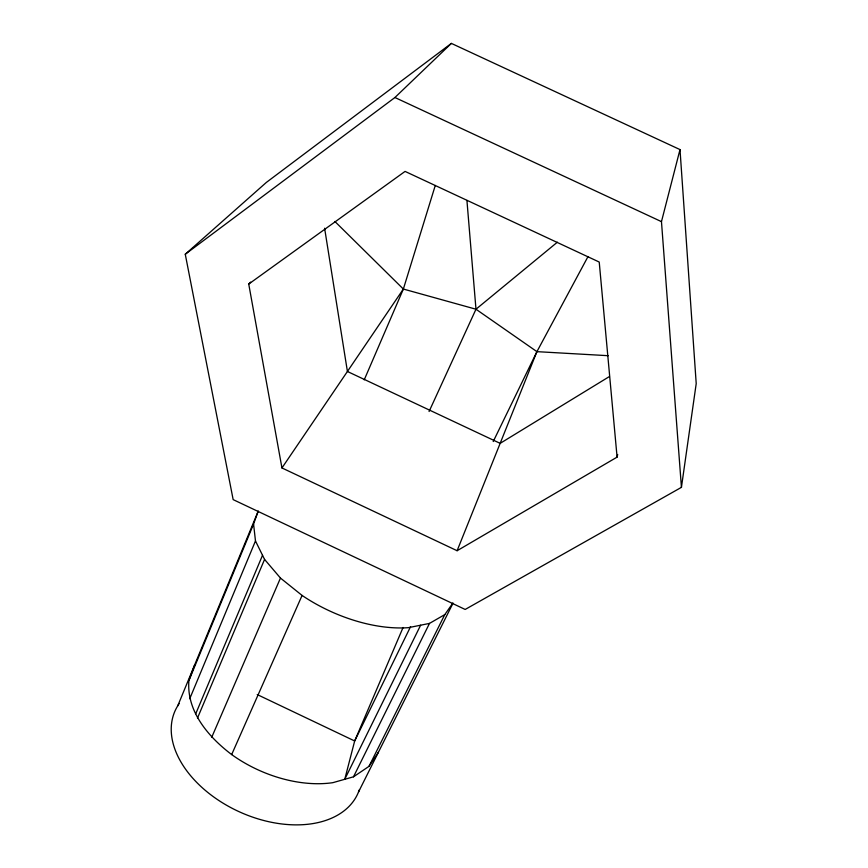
<?xml version="1.0" encoding="UTF-8"?>
<svg xmlns="http://www.w3.org/2000/svg" width="868" height="868" viewBox="0 0 868 868"><rect width="100%" height="100%" fill="white"/><g stroke="black" fill="none" stroke-linecap="round" stroke-linejoin="round"><path stroke-width="1.3" d="M681.434 487.349L696.212 383.591L680.002 149.589L451.371 43.4L266.378 182.41L185.264 254.248L233.156 499.621L465.172 609.455L681.434 487.349L661.47 221.644L680.002 149.589M250.602 282.122L248.736 284.064L281.948 467.95L457.111 550.724L617.083 457.121L617.69 454.496M364.224 379.848L403.36 289.044L435.28 185.459M378.394 752.274L368.987 766.368L353.493 776.817L332.824 782.676A101.925 63.961 24.5 0 1 231.669 754.574C208.57 737.019 186.37 711.456 188.898 680.534L253.575 524.033L258.284 510.992L177.756 705.803A100.308 65.458 24.5 0 0 236.834 810.636A100.308 65.458 24.5 0 0 358.495 792.039L452.977 603.26M188.898 680.534L194.703 664.769M457.111 550.724L536.923 351.649L587.94 256.7M358.495 792.039L359.504 789.555M189.745 698.718L255.474 540.948L253.575 524.033M195.745 713.756L262.527 555.281M197.481 718.096L264.566 559.415L255.474 540.948M403.077 627.466L354.676 740.979L344.759 779.29L420.622 625.21M211.759 737.214L280.462 578.066L264.566 559.415M231.669 754.574L302.086 595.437L280.462 578.066M429.074 411.519L475.979 309.225L557.354 242.194M493.23 441.53L536.923 351.649L608.229 355.696M410.575 626.631L354.676 740.979L257.221 694.552M353.493 776.817L429.486 623.408L444.796 614.598L452.846 603.097M368.987 766.368L444.796 614.598M177.756 705.803L179.166 703.514M281.948 467.95L403.36 289.044L475.979 309.225L536.923 351.649M185.264 254.248L394.929 97.509L451.371 43.4M248.736 284.064L405.074 171.408L599.224 262.049L617.083 457.121M609.455 376.517L500.163 443.353L347.417 371.482L324.61 228.251M429.486 623.408L408.502 627.651A108.023 57.559 24.5 0 1 302.086 595.437M394.929 97.509L661.47 221.644M334.907 221.492L403.36 289.044M466.93 200.432L475.979 309.225"/></g></svg>
